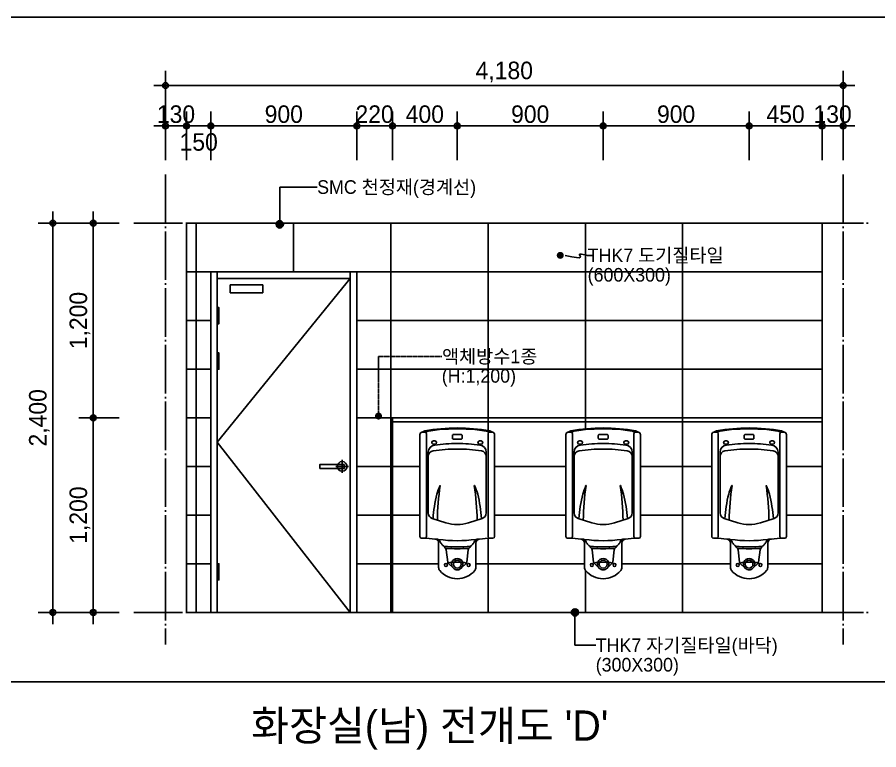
# Model space of a CAD drawing. Header units: millimetres. Extents: x 555 to 100215, y 750 to 17024.
# Drawn here: x 31251 to 36565, y 831 to 5348 of the extents above; entities that cross this region are included whole.
import ezdxf
from ezdxf.enums import TextEntityAlignment as Align

# ---------------------------------------------------------------- set-up
doc = ezdxf.new("R2010")
doc.units = ezdxf.units.MM
doc.set_wipeout_variables(frame=1)
for name, pattern in [('$RECOVER_070302152830-3', [0]), ('CEN', [35, 30, -2, 1, -2]), ('HID', [2.3, 1.5, -0.8])]:
    doc.linetypes.add(name, pattern=pattern)
for name, color, linetype in [('$ZCDB_AUDIT_GENERATED_600D18', 7, 'Continuous'), ('1', 1, 'Continuous'), ('4A.TEC TEXT', 7, 'Continuous'), ('4A.TEC TEXT 2', 3, 'Continuous'), ('4A.TEC 해치 1', 9, 'Continuous'), ('_LIBR', 4, 'Continuous'), ('AA-FFXM-SANI', 6, 'Continuous'), ('CEN', 1, 'CEN'), ('ELE', 7, 'Continuous'), ('SY', 1, 'Continuous'), ('WAL', 3, 'Continuous'), ('WID', 4, 'Continuous')]:
    doc.layers.add(name, color=color, linetype=linetype)
doc.styles.add('나눔고딕', font='')
doc.styles.add('돋움', font='')
doc.styles.get('나눔고딕').set_extended_font_data('Dotum')
doc.styles.get('돋움').set_extended_font_data('Dotum')
doc.dimstyles.new('DIM_600(외부치수)', dxfattribs={"dimscale": 400, "dimtxt": 3.3, "dimasz": 1, "dimexe": 2, "dimexo": 2, "dimgap": 1, "dimtad": 1, "dimdec": 0, "dimdsep": 46, "dimlunit": 6, "dimtxsty": '나눔고딕', "dimblk1": 'DIMDOT', "dimblk2": 'DIMDOT', "dimsah": 1, "dimcen": 2.5, "dimdle": 1.5, "dimclrd": 8, "dimclre": 8, "dimclrt": 3, "dimadec": 0, "dimazin": 0, "dimtfac": 1, "dimtdec": 0, "dimtix": 1, "dimtmove": 2, "dimatfit": 3, "dimldrblk": 'DIMDOT', "dimfxl": 1, "dimtvp": 1, "dimtolj": 1, "dimtzin": 0, "dimarcsym": 0})

# ---------------------------------------------------------------- blocks, each defined once
blk = doc.blocks.new('DIMDOT')
at = {"color": 0}
blk.add_line((-2, 0), (2, 0), dxfattribs=at)
for radius in [0.5, 0.25]:
    blk.add_circle((0, 0), radius, dxfattribs=at)
blk = doc.blocks.new('*D363')
at = {"layer": '$ZCDB_AUDIT_GENERATED_600D18', "color": 8, "lineweight": -2, "transparency": 16777216}
for p, q in [((32165.2, 4467.9, 0), (32165.2, 4767.9, 0)), ((32295.2, 4467.9, 0), (32295.2, 4767.9, 0)), ((32129.2, 4677.9, 0), (32093.2, 4677.9, 0)), ((32165.2, 4677.9, 0), (32295.2, 4677.9, 0)), ((32331.2, 4677.9, 0), (32367.2, 4677.9, 0))]:
    blk.add_line(p, q, dxfattribs=at)
at = {"layer": 'Defpoints', "color": 0, "transparency": 16777216}
for p in [(32295.2, 4677.9, 0), (32165.2, 4377.9, 0), (32295.2, 4377.9, 0)]:
    blk.add_point(p, dxfattribs=at)
at = {"layer": '$ZCDB_AUDIT_GENERATED_600D18', "color": 8, "lineweight": -2, "transparency": 16777216, "xscale": 36, "yscale": 36, "zscale": 36}
blk.add_blockref('DIMDOT', (32165.2, 4677.9, 0), dxfattribs=at)
at = {"layer": '$ZCDB_AUDIT_GENERATED_600D18', "color": 8, "lineweight": -2, "transparency": 16777216, "xscale": 36, "yscale": 36, "zscale": 36, "rotation": 180}
blk.add_blockref('DIMDOT', (32295.2, 4677.9, 0), dxfattribs=at)
at = {"layer": '$ZCDB_AUDIT_GENERATED_600D18', "color": 3, "transparency": 16777216, "insert": (32230.2, 4750, 0), "char_height": 108, "attachment_point": 5, "style": '나눔고딕'}
blk.add_mtext('\\A1;130', dxfattribs=at)
blk = doc.blocks.new('*D364')
at = {"layer": '$ZCDB_AUDIT_GENERATED_600D18', "color": 8, "lineweight": -2, "transparency": 16777216}
for p, q in [((32165.2, 4467.9), (32165.2, 5017.9)), ((36345.2, 4467.9), (36345.2, 5017.9)), ((32201.2, 4927.9), (36309.2, 4927.9))]:
    blk.add_line(p, q, dxfattribs=at)
at = {"layer": 'Defpoints', "color": 0, "transparency": 16777216}
for p in [(36345.2, 4927.9), (32165.2, 4377.9, 0), (36345.2, 4377.9, 0)]:
    blk.add_point(p, dxfattribs=at)
at = {"layer": '$ZCDB_AUDIT_GENERATED_600D18', "color": 8, "lineweight": -2, "transparency": 16777216, "xscale": 36, "yscale": 36, "zscale": 36, "rotation": 180}
blk.add_blockref('DIMDOT', (32165.2, 4927.9), dxfattribs=at)
at = {"layer": '$ZCDB_AUDIT_GENERATED_600D18', "color": 8, "lineweight": -2, "transparency": 16777216, "xscale": 36, "yscale": 36, "zscale": 36}
blk.add_blockref('DIMDOT', (36345.2, 4927.9), dxfattribs=at)
at = {"layer": '$ZCDB_AUDIT_GENERATED_600D18', "color": 3, "transparency": 16777216, "insert": (34255.2, 5010.4), "char_height": 108, "attachment_point": 5, "style": '나눔고딕'}
blk.add_mtext('\\A1;4,180', dxfattribs=at)
blk = doc.blocks.new('*D365')
at = {"layer": '$ZCDB_AUDIT_GENERATED_600D18', "color": 8, "lineweight": -2, "transparency": 16777216}
for p, q in [((31880.2, 4077.9, 0), (31380.2, 4077.9, 0)), ((31470.2, 1713.9, 0), (31470.2, 4041.9, 0)), ((31880.2, 1677.9, 0), (31380.2, 1677.9, 0))]:
    blk.add_line(p, q, dxfattribs=at)
at = {"layer": 'Defpoints', "color": 0, "transparency": 16777216}
for p in [(31470.2, 4077.9, 0), (31970.2, 4077.9, 0), (31970.2, 1677.9, 0)]:
    blk.add_point(p, dxfattribs=at)
at = {"layer": '$ZCDB_AUDIT_GENERATED_600D18', "color": 8, "lineweight": -2, "transparency": 16777216, "xscale": 36, "yscale": 36, "zscale": 36}
for p, rotation in [((31470.2, 4077.9, 0), 90), ((31470.2, 1677.9, 0), 270)]:
    blk.add_blockref('DIMDOT', p, dxfattribs=dict(at, rotation=rotation))
at = {"layer": '$ZCDB_AUDIT_GENERATED_600D18', "color": 3, "transparency": 16777216, "insert": (31387.7, 2877.9, 0), "char_height": 108, "attachment_point": 5, "rotation": 90, "style": '나눔고딕'}
blk.add_mtext('\\A1;2,400', dxfattribs=at)
blk = doc.blocks.new('*D366')
at = {"layer": '$ZCDB_AUDIT_GENERATED_600D18', "color": 8, "lineweight": -2, "transparency": 16777216}
for p, q in [((31880.2, 2877.9), (31630.2, 2877.9)), ((31720.2, 2841.9), (31720.2, 1713.9)), ((31880.2, 1677.9), (31630.2, 1677.9))]:
    blk.add_line(p, q, dxfattribs=at)
at = {"layer": 'Defpoints', "color": 0, "transparency": 16777216}
for p in [(31970.2, 2877.9, 0), (31720.2, 1677.9), (31970.2, 1677.9, 0)]:
    blk.add_point(p, dxfattribs=at)
at = {"layer": '$ZCDB_AUDIT_GENERATED_600D18', "color": 8, "lineweight": -2, "transparency": 16777216, "xscale": 36, "yscale": 36, "zscale": 36}
for p, rotation in [((31720.2, 2877.9), 90), ((31720.2, 1677.9), 270)]:
    blk.add_blockref('DIMDOT', p, dxfattribs=dict(at, rotation=rotation))
at = {"layer": '$ZCDB_AUDIT_GENERATED_600D18', "color": 3, "transparency": 16777216, "insert": (31637.7, 2277.9), "char_height": 108, "attachment_point": 5, "rotation": 90, "style": '나눔고딕'}
blk.add_mtext('\\A1;1,200', dxfattribs=at)
blk = doc.blocks.new('*D367')
at = {"layer": '$ZCDB_AUDIT_GENERATED_600D18', "color": 8, "lineweight": -2, "transparency": 16777216}
for p, q in [((31880.2, 4077.9), (31630.2, 4077.9)), ((31720.2, 2913.9), (31720.2, 4041.9)), ((31880.2, 2877.9), (31630.2, 2877.9))]:
    blk.add_line(p, q, dxfattribs=at)
at = {"layer": 'Defpoints', "color": 0, "transparency": 16777216}
for p in [(31720.2, 4077.9), (31970.2, 4077.9, 0), (31970.2, 2877.9, 0)]:
    blk.add_point(p, dxfattribs=at)
at = {"layer": '$ZCDB_AUDIT_GENERATED_600D18', "color": 8, "lineweight": -2, "transparency": 16777216, "xscale": 36, "yscale": 36, "zscale": 36}
for p, rotation in [((31720.2, 4077.9), 90), ((31720.2, 2877.9), 270)]:
    blk.add_blockref('DIMDOT', p, dxfattribs=dict(at, rotation=rotation))
at = {"layer": '$ZCDB_AUDIT_GENERATED_600D18', "color": 3, "transparency": 16777216, "insert": (31637.7, 3477.9), "char_height": 108, "attachment_point": 5, "rotation": 90, "style": '나눔고딕'}
blk.add_mtext('\\A1;1,200', dxfattribs=at)
blk = doc.blocks.new('*D368')
at = {"layer": '$ZCDB_AUDIT_GENERATED_600D18', "color": 8, "lineweight": -2, "transparency": 16777216}
for p, q in [((36215.2, 4467.9, 0), (36215.2, 4767.9, 0)), ((36345.2, 4467.9, 0), (36345.2, 4767.9, 0)), ((36179.2, 4677.9, 0), (36143.2, 4677.9, 0)), ((36215.2, 4677.9, 0), (36345.2, 4677.9, 0)), ((36381.2, 4677.9, 0), (36417.2, 4677.9, 0))]:
    blk.add_line(p, q, dxfattribs=at)
at = {"layer": 'Defpoints', "color": 0, "transparency": 16777216}
for p in [(36345.2, 4677.9, 0), (36215.2, 4377.9, 0), (36345.2, 4377.9, 0)]:
    blk.add_point(p, dxfattribs=at)
at = {"layer": '$ZCDB_AUDIT_GENERATED_600D18', "color": 8, "lineweight": -2, "transparency": 16777216, "xscale": 36, "yscale": 36, "zscale": 36}
blk.add_blockref('DIMDOT', (36215.2, 4677.9, 0), dxfattribs=at)
at = {"layer": '$ZCDB_AUDIT_GENERATED_600D18', "color": 8, "lineweight": -2, "transparency": 16777216, "xscale": 36, "yscale": 36, "zscale": 36, "rotation": 180}
blk.add_blockref('DIMDOT', (36345.2, 4677.9, 0), dxfattribs=at)
at = {"layer": '$ZCDB_AUDIT_GENERATED_600D18', "color": 3, "transparency": 16777216, "insert": (36280.2, 4750, 0), "char_height": 108, "attachment_point": 5, "style": '나눔고딕'}
blk.add_mtext('\\A1;130', dxfattribs=at)
blk = doc.blocks.new('*D369')
at = {"layer": '$ZCDB_AUDIT_GENERATED_600D18', "color": 8, "lineweight": -2, "transparency": 16777216}
for p, q in [((32295.2, 4467.9, 0), (32295.2, 4767.9, 0)), ((32445.2, 4467.9, 0), (32445.2, 4767.9, 0)), ((32409.2, 4677.9, 0), (32331.2, 4677.9, 0))]:
    blk.add_line(p, q, dxfattribs=at)
at = {"layer": 'Defpoints', "color": 0, "transparency": 16777216}
for p in [(32295.2, 4677.9, 0), (32295.2, 4377.9, 0), (32445.2, 4377.9, 0)]:
    blk.add_point(p, dxfattribs=at)
at = {"layer": '$ZCDB_AUDIT_GENERATED_600D18', "color": 8, "lineweight": -2, "transparency": 16777216, "xscale": 36, "yscale": 36, "zscale": 36, "rotation": 180}
blk.add_blockref('DIMDOT', (32295.2, 4677.9, 0), dxfattribs=at)
at = {"layer": '$ZCDB_AUDIT_GENERATED_600D18', "color": 8, "lineweight": -2, "transparency": 16777216, "xscale": 36, "yscale": 36, "zscale": 36}
blk.add_blockref('DIMDOT', (32445.2, 4677.9, 0), dxfattribs=at)
at = {"layer": '$ZCDB_AUDIT_GENERATED_600D18', "color": 3, "transparency": 16777216, "insert": (32370.2, 4578.5, 0), "char_height": 108, "attachment_point": 5, "style": '나눔고딕'}
blk.add_mtext('\\A1;150', dxfattribs=at)
blk = doc.blocks.new('화장실 300x2100')
blk.add_wipeout([(1054459, -255545.3), (1054459, -253445.3), (1053559, -253445.3), (1053559, -255545.3)]).dxf.layer = '4A.TEC 해치 1'
at = {"layer": '1', "color": 10, "linetype": '$RECOVER_070302152830-3'}
for p, q in [((1053599, -253485.3), (1054419, -254495.3)), ((1054419, -254495.3), (1053599, -255545.3)), ((1053609, -254645.3), (1053689, -254645.3)), ((1053649, -254685.3), (1053649, -254605.3))]:
    blk.add_line(p, q, dxfattribs=at)
at = {"layer": '_LIBR', "color": 4, "linetype": 'Continuous'}
for p, q in [((1053599, -253445.3), (1053599, -255545.3)), ((1054419, -253485.3), (1053599, -253485.3)), ((1054419, -255545.3), (1054419, -253445.3))]:
    blk.add_line(p, q, dxfattribs=at)
blk.add_lwpolyline([(1054459, -253445.3), (1054459, -255545.3), (1053559, -255545.3), (1053559, -253445.3), (1054459, -253445.3)], dxfattribs=at)
at = {"layer": 'WAL', "color": 8}
for p, q in [((1054139, -253525.3), (1054339, -253525.3)), ((1054139, -253575.3), (1054139, -253525.3)), ((1054339, -253575.3), (1054339, -253525.3)), ((1054139, -253575.3), (1054339, -253575.3))]:
    blk.add_line(p, q, dxfattribs=at)
for points in [[(1054419, -253765.3), (1054409, -253765.3), (1054409, -253665.3), (1054419, -253665.3)], [(1054419, -254045.3), (1054409, -254045.3), (1054409, -253945.3), (1054419, -253945.3)], [(1053636.5, -254632.8), (1053786.5, -254632.8), (1053786.5, -254657.8), (1053636.5, -254657.8), (1053636.5, -254632.8)], [(1054419, -255345.3), (1054409, -255345.3), (1054409, -255245.3), (1054419, -255245.3)]]:
    blk.add_lwpolyline(points, dxfattribs=at)
blk.add_circle((1053649, -254645.3), 30, dxfattribs=at)
blk = doc.blocks.new('소변기-정면')
blk.add_wipeout([(460, 889.7), (456.6, 899.3), (446.7, 905), (432.4, 912.2), (330.5, 925.6), (230, 930), (129.5, 925.6), (25.5, 911.3), (12.2, 904.4), (3.4, 899.3), (0, 889.7), (0, 260), (2.9, 252.9), (10, 250), (30, 250), (40, 250), (96.5, 244.3), (108.5, 237), (115, 220.2), (115, 70.1), (116.8, 60), (121.8, 51.1), (170.2, 13.4), (230, 0), (289.8, 13.4), (338.2, 51.1), (343.2, 60), (345, 70.1), (345, 220.2), (351.5, 237), (367.7, 245.1), (393.8, 247.5), (430, 250), (450, 250), (457.1, 252.9), (460, 260)])
at = {"layer": 'AA-FFXM-SANI'}
for p, q in [((25.5, 911.3), (13.3, 905)), ((15, 904.7), (30, 904.7)), ((445, 904.7), (430, 904.7)), ((434.5, 911.3), (446.7, 905)), ((0, 260), (0, 889.7)), ((40, 894.7), (40, 260)), ((420, 894.7), (420, 260)), ((460, 260), (460, 889.7)), ((82.5, 850), (92.5, 850)), ((82.5, 830), (92.5, 830)), ((377.5, 850), (367.5, 850)), ((377.5, 830), (367.5, 830)), ((108.2, 243.6), (92.3, 245.1)), ((367.7, 245.1), (351.8, 243.6))]:
    blk.add_line(p, q, dxfattribs=at)
for points in [[(12.2, 904.4, -0.047025), (230, 925, -0.048133)], [(447.8, 904.4, 0.047025), (230, 925, 0.048133)], [(409, 754.7, 0.372724), (379, 789.4, 0.035941), (230, 800.1, 0.035941), (81, 789.4, 0.372724), (51, 754.7)], [(80.4, 370.7, -0.047603), (104.1, 520.9, -0.047922), (123.9, 574.7, -0.86185), (124.9, 574.4, 0.03552), (107.4, 362.3, 0.03552)], [(379.6, 370.7, 0.047603), (355.9, 520.9, 0.047922), (336.1, 574.7, 0.86185), (335.1, 574.4, -0.03552), (352.6, 362.3, -0.03552)], [(10, 250), (40, 250), (92.3, 245.1, -0.387211)], [(92.3, 245.1, -0.387211), (115, 220.2), (115, 70.1, 0.148069)], [(367.7, 245.1), (345, 243, -0.069563), (115, 243), (108.2, 243.6), (92.3, 245.1)], [(230, 55, -0.192555), (205.9, 64.6), (175.8, 93.3, -0.173617), (171.2, 102.3), (161.8, 179.5, 0.205934), (155.8, 189.7, -0.138329), (150.8, 196.2, 0.141322), (145.7, 202.7, -0.084854), (131, 217.6, -0.032436), (120.2, 235.6, 0.255247), (108.2, 243.6)], [(230, 55, 0.192555), (254.1, 64.6), (284.2, 93.3, 0.173617), (288.8, 102.3), (298.2, 179.5, -0.205934), (304.2, 189.7, 0.138329), (309.2, 196.2, -0.141322), (314.3, 202.7, 0.084854), (329, 217.6, 0.032436), (339.8, 235.6, -0.255247), (351.8, 243.6)], [(367.7, 245.1, 0.387211), (345, 220.2), (345, 70.1, -0.148069)], [(450, 250), (420, 250), (367.7, 245.1, 0.387211)]]:
    blk.add_lwpolyline(points, format="xyb", dxfattribs=at)
for points in [[(230, 890.4), (253, 890.4, -0.414214), (260, 883.4), (260, 867.4, -0.414214), (253, 860.4), (230, 860.4), (207, 860.4, -0.414214), (200, 867.4), (200, 883.4, -0.414214), (207, 890.4)], [(230, 834, 0.032648), (90.1, 824.8, 0.376475), (51, 780.2), (51, 405.7, 0.327754), (75.5, 372.3), (160.5, 345.6, 0.076125), (230, 335, 0.076125), (299.5, 345.6), (384.5, 372.3, 0.327754), (409, 405.7), (409, 780.2, 0.376475), (369.9, 824.8, 0.032648)]]:
    blk.add_lwpolyline(points, format="xyb", close=True, dxfattribs=at)
for centre, radius in [((230, 90), 24), ((160, 85), 9), ((300, 85), 9)]:
    blk.add_circle(centre, radius, dxfattribs=at)
for centre, radius, start, end in [((15, 889.7), 15, 100.7693, 180), ((32.3, 897.9), 15, 99.848, 117.3591), ((230, -240.7), 1170.6, 90, 99.848), ((30, 894.7), 10, 0, 90), ((51.4, 896.9), 13.7, 100.4474, 144.3279), ((230, -240.7), 1170.6, 80.152, 90), ((408.6, 896.9), 13.7, 35.6721, 79.5526), ((430, 894.7), 10, 90, 180), ((427.7, 897.9), 15, 62.6409, 80.152), ((445, 889.7), 15, 0, 79.2307), ((82.5, 840), 10, 90, 270), ((92.5, 840), 10, 270, 90), ((367.5, 840), 10, 90, 270), ((377.5, 840), 10, 270, 90), ((10, 260), 10, 180, 270), ((30, 260), 10, 270, 0), ((430, 260), 10, 180, 270), ((450, 260), 10, 270, 0), ((229.4, 1097.1), 900.7, 264.9327, 270.0411), ((230, 1436.3), 1250.9, 266.8285, 270), ((230.6, 1097.1), 900.7, 269.9589, 275.0673), ((230, 1436.3), 1250.9, 270, 273.1715), ((230, 90), 35, 313.5968, 226.4032), ((145, 70.1), 30, 180, 219.4006), ((230, -206.2), 308.7, 90, 100.6686), ((230, -206.2), 308.7, 79.3314, 90), ((315, 70.1), 30, 320.5994, 0), ((230, 140), 140, 219.4006, 320.5994)]:
    blk.add_arc(centre, radius, start, end, dxfattribs=at)
blk = doc.blocks.new('A$C41311d39')
at = {"color": 8}
blk.add_line((2278.5, 2404, 0), (4927.5, 2404, 0), dxfattribs=at)
at = {"layer": 'ELE', "color": 6}
blk.add_line((2278.5, 1204, 0), (2278.5, 2404, 0), dxfattribs=at)
at = {"layer": 'ELE', "color": 6, "elevation": 0}
blk.add_lwpolyline([(2278.5, 2379), (4928.5, 2379), (4928.5, 2404), (2278.5, 2404)], close=True, dxfattribs=at)
at = {"layer": 'AA-FFXM-SANI', "xscale": -1}
for p in [(2908.5, 1411.3, 0), (3808.5, 1411.3, 0), (4708.5, 1411.3, 0)]:
    blk.add_blockref('소변기-정면', p, dxfattribs=at)
blk = doc.blocks.new('*D381')
at = {"layer": '$ZCDB_AUDIT_GENERATED_600D18', "color": 8, "lineweight": -2, "transparency": 16777216}
for p, q in [((32445.2, 4467.9, 0), (32445.2, 4767.9, 0)), ((33345.2, 4467.9, 0), (33345.2, 4767.9, 0)), ((32481.2, 4677.9, 0), (33309.2, 4677.9, 0))]:
    blk.add_line(p, q, dxfattribs=at)
at = {"layer": 'Defpoints', "color": 0, "transparency": 16777216}
for p in [(33345.2, 4677.9, 0), (32445.2, 4377.9, 0), (33345.2, 4377.9, 0)]:
    blk.add_point(p, dxfattribs=at)
at = {"layer": '$ZCDB_AUDIT_GENERATED_600D18', "color": 8, "lineweight": -2, "transparency": 16777216, "xscale": 36, "yscale": 36, "zscale": 36, "rotation": 180}
blk.add_blockref('DIMDOT', (32445.2, 4677.9, 0), dxfattribs=at)
at = {"layer": '$ZCDB_AUDIT_GENERATED_600D18', "color": 8, "lineweight": -2, "transparency": 16777216, "xscale": 36, "yscale": 36, "zscale": 36}
blk.add_blockref('DIMDOT', (33345.2, 4677.9, 0), dxfattribs=at)
at = {"layer": '$ZCDB_AUDIT_GENERATED_600D18', "color": 3, "transparency": 16777216, "insert": (32895.2, 4750, 0), "char_height": 108, "attachment_point": 5, "style": '나눔고딕'}
blk.add_mtext('\\A1;900', dxfattribs=at)
blk = doc.blocks.new('*D382')
at = {"layer": '$ZCDB_AUDIT_GENERATED_600D18', "color": 8, "lineweight": -2, "transparency": 16777216}
for p, q in [((33345.2, 4467.9, 0), (33345.2, 4767.9, 0)), ((33565.2, 4467.9, 0), (33565.2, 4767.9, 0)), ((33309.2, 4677.9, 0), (33273.2, 4677.9, 0)), ((33565.2, 4677.9, 0), (33345.2, 4677.9, 0)), ((33601.2, 4677.9, 0), (33637.2, 4677.9, 0))]:
    blk.add_line(p, q, dxfattribs=at)
at = {"layer": 'Defpoints', "color": 0, "transparency": 16777216}
for p in [(33345.2, 4677.9, 0), (33345.2, 4377.9, 0), (33565.2, 4377.9, 0)]:
    blk.add_point(p, dxfattribs=at)
at = {"layer": '$ZCDB_AUDIT_GENERATED_600D18', "color": 8, "lineweight": -2, "transparency": 16777216, "xscale": 36, "yscale": 36, "zscale": 36}
blk.add_blockref('DIMDOT', (33345.2, 4677.9, 0), dxfattribs=at)
at = {"layer": '$ZCDB_AUDIT_GENERATED_600D18', "color": 8, "lineweight": -2, "transparency": 16777216, "xscale": 36, "yscale": 36, "zscale": 36, "rotation": 180}
blk.add_blockref('DIMDOT', (33565.2, 4677.9, 0), dxfattribs=at)
at = {"layer": '$ZCDB_AUDIT_GENERATED_600D18', "color": 3, "transparency": 16777216, "insert": (33455.2, 4750, 0), "char_height": 108, "attachment_point": 5, "style": '나눔고딕'}
blk.add_mtext('\\A1;220', dxfattribs=at)
blk = doc.blocks.new('*D386')
at = {"layer": '$ZCDB_AUDIT_GENERATED_600D18', "color": 8, "lineweight": -2, "transparency": 16777216}
for p, q in [((35765.2, 4467.9, 0), (35765.2, 4767.9, 0)), ((36215.2, 4467.9, 0), (36215.2, 4767.9, 0)), ((35801.2, 4677.9, 0), (36179.2, 4677.9, 0))]:
    blk.add_line(p, q, dxfattribs=at)
at = {"layer": 'Defpoints', "color": 0, "transparency": 16777216}
for p in [(36215.2, 4677.9, 0), (35765.2, 4377.9, 0), (36215.2, 4377.9, 0)]:
    blk.add_point(p, dxfattribs=at)
at = {"layer": '$ZCDB_AUDIT_GENERATED_600D18', "color": 8, "lineweight": -2, "transparency": 16777216, "xscale": 36, "yscale": 36, "zscale": 36, "rotation": 180}
blk.add_blockref('DIMDOT', (35765.2, 4677.9, 0), dxfattribs=at)
at = {"layer": '$ZCDB_AUDIT_GENERATED_600D18', "color": 8, "lineweight": -2, "transparency": 16777216, "xscale": 36, "yscale": 36, "zscale": 36}
blk.add_blockref('DIMDOT', (36215.2, 4677.9, 0), dxfattribs=at)
at = {"layer": '$ZCDB_AUDIT_GENERATED_600D18', "color": 3, "transparency": 16777216, "insert": (35990.2, 4750, 0), "char_height": 108, "attachment_point": 5, "style": '나눔고딕'}
blk.add_mtext('\\A1;450', dxfattribs=at)
blk = doc.blocks.new('*D387')
at = {"layer": '$ZCDB_AUDIT_GENERATED_600D18', "color": 8, "lineweight": -2, "transparency": 16777216}
for p, q in [((34865.2, 4467.9, 0), (34865.2, 4767.9, 0)), ((35765.2, 4467.9, 0), (35765.2, 4767.9, 0)), ((35729.2, 4677.9, 0), (34901.2, 4677.9, 0))]:
    blk.add_line(p, q, dxfattribs=at)
at = {"layer": 'Defpoints', "color": 0, "transparency": 16777216}
for p in [(34865.2, 4677.9, 0), (34865.2, 4377.9, 0), (35765.2, 4377.9, 0)]:
    blk.add_point(p, dxfattribs=at)
at = {"layer": '$ZCDB_AUDIT_GENERATED_600D18', "color": 8, "lineweight": -2, "transparency": 16777216, "xscale": 36, "yscale": 36, "zscale": 36, "rotation": 180}
blk.add_blockref('DIMDOT', (34865.2, 4677.9, 0), dxfattribs=at)
at = {"layer": '$ZCDB_AUDIT_GENERATED_600D18', "color": 8, "lineweight": -2, "transparency": 16777216, "xscale": 36, "yscale": 36, "zscale": 36}
blk.add_blockref('DIMDOT', (35765.2, 4677.9, 0), dxfattribs=at)
at = {"layer": '$ZCDB_AUDIT_GENERATED_600D18', "color": 3, "transparency": 16777216, "insert": (35315.2, 4750, 0), "char_height": 108, "attachment_point": 5, "style": '나눔고딕'}
blk.add_mtext('\\A1;900', dxfattribs=at)
blk = doc.blocks.new('*D334')
at = {"layer": '$ZCDB_AUDIT_GENERATED_600D18', "color": 8, "lineweight": -2, "transparency": 16777216}
for p, q in [((33965.2, 4467.9, 0), (33965.2, 4767.9, 0)), ((34865.2, 4467.9, 0), (34865.2, 4767.9, 0)), ((34001.2, 4677.9, 0), (34829.2, 4677.9, 0))]:
    blk.add_line(p, q, dxfattribs=at)
at = {"layer": 'Defpoints', "color": 0, "transparency": 16777216}
for p in [(34865.2, 4677.9, 0), (33965.2, 4377.9, 0), (34865.2, 4377.9, 0)]:
    blk.add_point(p, dxfattribs=at)
at = {"layer": '$ZCDB_AUDIT_GENERATED_600D18', "color": 8, "lineweight": -2, "transparency": 16777216, "xscale": 36, "yscale": 36, "zscale": 36, "rotation": 180}
blk.add_blockref('DIMDOT', (33965.2, 4677.9, 0), dxfattribs=at)
at = {"layer": '$ZCDB_AUDIT_GENERATED_600D18', "color": 8, "lineweight": -2, "transparency": 16777216, "xscale": 36, "yscale": 36, "zscale": 36}
blk.add_blockref('DIMDOT', (34865.2, 4677.9, 0), dxfattribs=at)
at = {"layer": '$ZCDB_AUDIT_GENERATED_600D18', "color": 3, "transparency": 16777216, "insert": (34415.2, 4750, 0), "char_height": 108, "attachment_point": 5, "style": '나눔고딕'}
blk.add_mtext('\\A1;900', dxfattribs=at)
blk = doc.blocks.new('*D335')
at = {"layer": '$ZCDB_AUDIT_GENERATED_600D18', "color": 8, "lineweight": -2, "transparency": 16777216}
for p, q in [((33565.2, 4467.9, 0), (33565.2, 4767.9, 0)), ((33965.2, 4467.9, 0), (33965.2, 4767.9, 0)), ((33601.2, 4677.9, 0), (33929.2, 4677.9, 0))]:
    blk.add_line(p, q, dxfattribs=at)
at = {"layer": 'Defpoints', "color": 0, "transparency": 16777216}
for p in [(33965.2, 4677.9, 0), (33565.2, 4377.9, 0), (33965.2, 4377.9, 0)]:
    blk.add_point(p, dxfattribs=at)
at = {"layer": '$ZCDB_AUDIT_GENERATED_600D18', "color": 8, "lineweight": -2, "transparency": 16777216, "xscale": 36, "yscale": 36, "zscale": 36, "rotation": 180}
blk.add_blockref('DIMDOT', (33565.2, 4677.9, 0), dxfattribs=at)
at = {"layer": '$ZCDB_AUDIT_GENERATED_600D18', "color": 8, "lineweight": -2, "transparency": 16777216, "xscale": 36, "yscale": 36, "zscale": 36}
blk.add_blockref('DIMDOT', (33965.2, 4677.9, 0), dxfattribs=at)
at = {"layer": '$ZCDB_AUDIT_GENERATED_600D18', "color": 3, "transparency": 16777216, "insert": (33765.2, 4750, 0), "char_height": 108, "attachment_point": 5, "style": '나눔고딕'}
blk.add_mtext('\\A1;400', dxfattribs=at)

msp = doc.modelspace()

# ---------------------------------------------------------------- hatches: boundary and pattern name
at = {"layer": 'SY', "ltscale": 0.05}
h = msp.add_hatch(color=256, dxfattribs=at)
edge = h.paths.add_edge_path()
edge.add_arc((32870.15, 4071.09), 22.53, -630, -270, ccw=False)

# ---------------------------------------------------------------- linework, layer by layer
at = {"color": 3}
msp.add_line((47475, 5348.44), (25755, 5348.44), dxfattribs=at)
at = {"color": 8}
for p, q in [((32355.2, 4077.95, 0), (32355.2, 1677.95, 0)), ((32955.2, 4077.95, 0), (32955.2, 1677.95, 0)), ((33555.2, 4077.95, 0), (33555.2, 1677.95, 0)), ((34155.2, 4077.95, 0), (34155.2, 1677.95, 0)), ((34755.2, 4077.95, 0), (34755.2, 1677.95, 0)), ((35355.2, 4077.95, 0), (35355.2, 1677.95, 0)), ((32295.2, 3777.95, 0), (36215.2, 3777.95, 0)), ((32295.2, 3477.95, 0), (36215.2, 3477.95, 0)), ((32295.2, 3177.95, 0), (36215.2, 3177.95, 0)), ((36215.2, 2877.95, 0), (32295.2, 2877.95, 0)), ((32295.2, 2577.95, 0), (36215.2, 2577.95, 0)), ((32295.2, 2277.95, 0), (36215.2, 2277.95, 0)), ((32295.2, 1977.95, 0), (36215.2, 1977.95, 0))]:
    msp.add_line(p, q, dxfattribs=at)
at = {"color": 4}
msp.add_line((47475, 1250), (25755, 1250), dxfattribs=at)
at = {"layer": 'CEN', "ltscale": 10}
for p, q in [((32165.2, 4377.95, 0), (32165.2, 1479.95, 0)), ((36345.2, 4377.95, 0), (36345.2, 1479.95, 0)), ((31970.2, 4077.95, 0), (36515.2, 4077.95, 0)), ((31970.2, 1677.95, 0), (36515.2, 1677.95, 0))]:
    msp.add_line(p, q, dxfattribs=at)
at = {"layer": 'CEN', "elevation": 0}
msp.add_lwpolyline([(32870.15, 4071.09), (32870.15, 4301.12), (33100.92, 4301.12)], dxfattribs=at)
at = {"layer": 'SY', "ltscale": 0.05}
msp.add_line((34690.95, 1475.21, 0), (34819.17, 1475.21, 0), dxfattribs=at)
at = {"layer": 'SY', "ltscale": 0.05, "const_width": 21.52, "elevation": 0}
for points in [[(34589.61, 3879.88, -1), (34611.13, 3879.88, -1)], [(33490.19, 2888.74, 1), (33468.67, 2888.74, 1)]]:
    msp.add_lwpolyline(points, format="xyb", close=True, dxfattribs=at)
at = {"layer": 'SY', "ltscale": 0.05}
msp.add_lwpolyline([(34630.37, 3879.88), (34672.86, 3870.18), (34700.74, 3865.7), (34716.82, 3865.34), (34723.94, 3867.98), (34724.9, 3872.51), (34722.55, 3877.8), (34719.7, 3882.74), (34719.18, 3886.22), (34723.15, 3887.42), (34731.14, 3886.72), (34742, 3884.77), (34754.6, 3882.26), (34767.79, 3879.84), (34780.43, 3878.19), (34791.39, 3877.98), (34799.53, 3879.88)], dxfattribs=at)
msp.add_circle((32870.15, 4071.09, 0), 22.53, dxfattribs=at)
at = {"layer": 'WAL', "elevation": 0}
msp.add_lwpolyline([(32295.2, 1677.95), (32295.2, 4077.95)], dxfattribs=at)
at = {"layer": 'WID', "linetype": 'HID', "ltscale": 20}
msp.add_line((32295.2, 2877.95, 0), (36215.2, 2877.95, 0), dxfattribs=at)

# ---------------------------------------------------------------- texts
at = {"layer": '4A.TEC TEXT', "style": '돋움'}
for s, p in [('SMC 천정재(경계선)', (33100.92, 4301.12, 0)), ('THK7 도기질타일', (34769.53, 3879.88, 0)), ('(600X300)', (34769.53, 3759.88, 0)), ('액체방수1종', (33871.09, 3256.62)), ('(H:1,200)', (33869.61, 3136.62)), ('THK7 자기질타일(바닥)', (34819.17, 1475.21, 0)), ('(300X300)', (34819.17, 1355.21, 0))]:
    msp.add_text(s, height=84, dxfattribs=at).set_placement(p, align=Align.MIDDLE_LEFT)
at = {"layer": '4A.TEC TEXT 2', "color": 3, "style": '나눔고딕'}
msp.add_text("화장실(남) 전개도 'D'", height=186.3, dxfattribs=at).set_placement((33795.51, 979.86), align=Align.MIDDLE_CENTER)

# ---------------------------------------------------------------- dimensions: what is measured, and where the dimension line sits
at = {"layer": '$ZCDB_AUDIT_GENERATED_600D18'}
for base, p1, p2, picture, middle in [((36345.2, 4927.95, 0), (32165.2, 4377.95, 0), (36345.2, 4377.95, 0), '*D364', (34255.2, 5010.43, 0)), ((32295.2, 4677.95, 0), (32165.2, 4377.95, 0), (32295.2, 4377.95, 0), '*D363', (32230.2, 4750.02, 0)), ((36345.2, 4677.95, 0), (36215.2, 4377.95, 0), (36345.2, 4377.95, 0), '*D368', (36280.2, 4750.02, 0))]:
    dim = msp.add_linear_dim(base=base, p1=p1, p2=p2, dimstyle='DIM_600(외부치수)', override={"dimscale": 300, "dimtxt": 0.36, "dimasz": 0.12, "dimexe": 0.3, "dimexo": 0.3, "dimgap": 0.06, "dimdec": 1, "dimblk1": 'DIMDOT', "dimblk2": 'DIMDOT', "dimdle": 0.06}, dxfattribs=at)
    dim.commit()
    dim.dimension.update_dxf_attribs({"geometry": picture, "text_midpoint": middle})
for base, p1, p2, angle, picture, middle in [((33345.2, 4677.95, 0), (32445.2, 4377.95, 0), (33345.2, 4377.95, 0), 0, '*D381', (32895.2, 4750.02, 0)), ((33345.2, 4677.95, 0), (33565.2, 4377.95, 0), (33345.2, 4377.95, 0), 180, '*D382', (33455.2, 4750.02, 0)), ((33965.2, 4677.95, 0), (33565.2, 4377.95, 0), (33965.2, 4377.95, 0), 0, '*D335', (33765.2, 4750.02, 0)), ((34865.2, 4677.95, 0), (33965.2, 4377.95, 0), (34865.2, 4377.95, 0), 0, '*D334', (34415.2, 4750.02, 0)), ((34865.2, 4677.95, 0), (35765.2, 4377.95, 0), (34865.2, 4377.95, 0), 180, '*D387', (35315.2, 4750.02, 0)), ((36215.2, 4677.95, 0), (35765.2, 4377.95, 0), (36215.2, 4377.95, 0), 0, '*D386', (35990.2, 4750.02, 0))]:
    dim = msp.add_linear_dim(base=base, p1=p1, p2=p2, angle=angle, dimstyle='DIM_600(외부치수)', override={"dimscale": 300, "dimtxt": 0.36, "dimasz": 0.12, "dimexe": 0.3, "dimexo": 0.3, "dimgap": 0.06, "dimdec": 1, "dimblk1": 'DIMDOT', "dimblk2": 'DIMDOT', "dimdle": 0.06}, dxfattribs=at)
    dim.commit()
    dim.dimension.update_dxf_attribs({"geometry": picture, "text_midpoint": middle})
dim = msp.add_linear_dim(base=(32295.2, 4677.95, 0), p1=(32445.2, 4377.95, 0), p2=(32295.2, 4377.95, 0), angle=180, dimstyle='DIM_600(외부치수)', override={"dimscale": 300, "dimtxt": 0.36, "dimasz": 0.12, "dimexe": 0.3, "dimexo": 0.3, "dimgap": 0.06, "dimdec": 1, "dimdle": 0.06}, dxfattribs=at)
dim.commit()
dim.dimension.update_dxf_attribs({"geometry": '*D369', "text_midpoint": (32370.2, 4578.55, 0), "dimtype": 160})
for p1, p2, distance, picture, middle in [((31970.2, 1677.95, 0), (31970.2, 4077.95, 0), 500, '*D365', (31387.72, 2877.95, 0)), ((31970.2, 2877.95, 0), (31970.2, 4077.95, 0), 250, '*D367', (31637.72, 3477.95, 0)), ((31970.2, 2877.95, 0), (31970.2, 1677.95, 0), -250, '*D366', (31637.72, 2277.95, 0))]:
    dim = msp.add_aligned_dim(p1=p1, p2=p2, distance=distance, dimstyle='DIM_600(외부치수)', override={"dimscale": 300, "dimtxt": 0.36, "dimasz": 0.12, "dimexe": 0.3, "dimexo": 0.3, "dimgap": 0.06, "dimdec": 1, "dimblk1": 'DIMDOT', "dimblk2": 'DIMDOT', "dimdle": 0.06}, dxfattribs=at)
    dim.commit()
    dim.dimension.update_dxf_attribs({"geometry": picture, "text_midpoint": middle})

# ---------------------------------------------------------------- next in the draw order: block references
at = {"xscale": -1}
msp.add_blockref('화장실 300x2100', (1086904.19, 257223.22, 0), dxfattribs=at)
at = {"layer": '4A.TEC 해치 1'}
msp.add_blockref('A$C41311d39', (31286.66, 473.92, 0), dxfattribs=at)

# ---------------------------------------------------------------- next in the draw order: hatches: boundary and pattern name
at = {"layer": 'SY', "ltscale": 0.05}
h = msp.add_hatch(color=256, dxfattribs=at)
edge = h.paths.add_edge_path()
edge.add_arc((34690.95, 1678.03), 22.53, -360, 0, ccw=False)

# ---------------------------------------------------------------- next in the draw order: linework, layer by layer
at = {"layer": 'CEN', "elevation": 0}
msp.add_lwpolyline([(33479.43, 2888.74), (33479.43, 3256.62), (33869.5, 3256.62)], dxfattribs=at)
at = {"layer": 'SY', "ltscale": 0.05}
msp.add_line((34690.95, 1678.03, 0), (34690.95, 1475.21, 0), dxfattribs=at)
msp.add_circle((34690.95, 1678.03, 0), 22.53, dxfattribs=at)
at = {"layer": 'WAL', "elevation": 0}
msp.add_lwpolyline([(32295.2, 4077.95), (36215.2, 4077.95), (36215.2, 1677.95), (32295.2, 1677.95)], dxfattribs=at)

doc.saveas('drawing.dxf')
